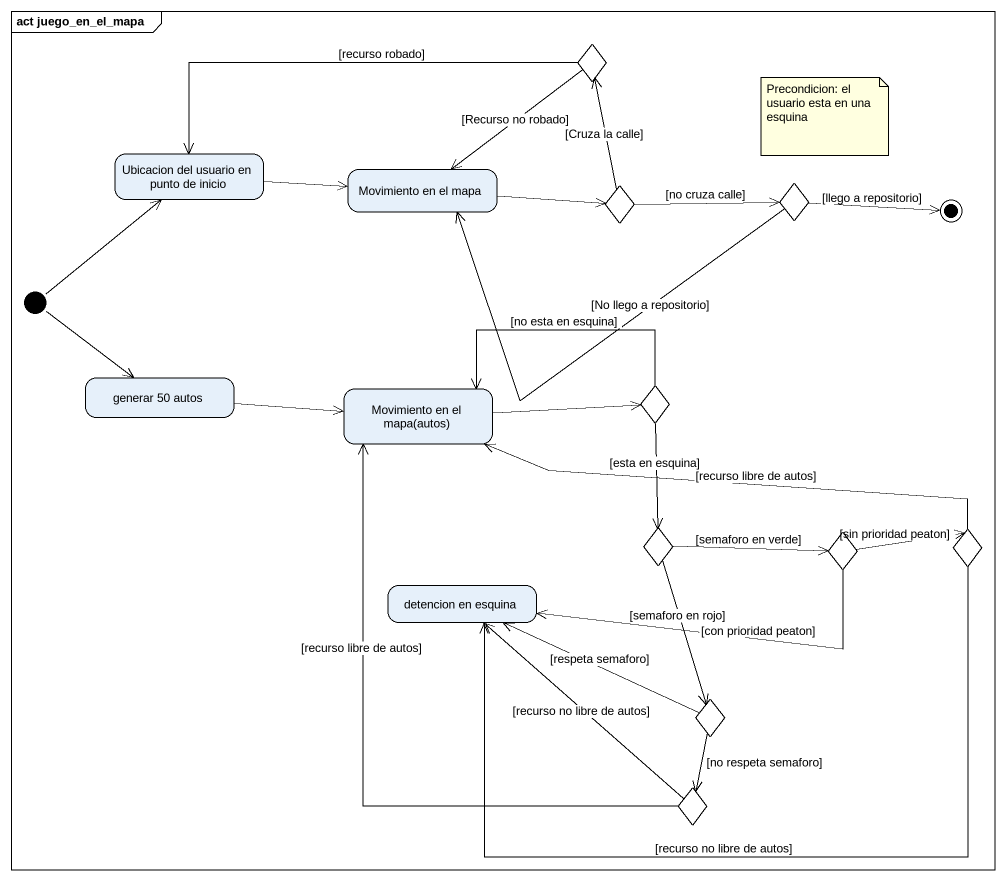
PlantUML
@startuml
mainframe act juego_en_el_mapa
hide empty description
state choice1 <<choice>>
state "Ubicacion del usuario en punto de inicio" as Ubicacion_del_usuario_en
state "Movimiento en el mapa" as Movimiento_en_el_mapa
state choice2 <<choice>>
state choice3 <<choice>>
state "generar 50 autos" as generar_50_autos
state "Movimiento en el mapa(autos)" as Movimiento_en_el_mapa_autos
state choice4 <<choice>>
state choice5 <<choice>>
state choice6 <<choice>>
state choice7 <<choice>>
state "detencion en esquina" as detencion_en_esquina
state choice8 <<choice>>
state choice9 <<choice>>
[*] -up-> Ubicacion_del_usuario_en
[*] --> generar_50_autos
choice1 -left-> Ubicacion_del_usuario_en : [recurso robado]
choice1 --> Movimiento_en_el_mapa : [Recurso no robado]
Ubicacion_del_usuario_en -right-> Movimiento_en_el_mapa
Movimiento_en_el_mapa -right-> choice2
choice2 -up-> choice1 : [Cruza la calle]
choice2 -right-> choice3 : [no cruza calle]
choice3 -left-> Movimiento_en_el_mapa : [No llego a repositorio]
generar_50_autos -right-> Movimiento_en_el_mapa_autos
Movimiento_en_el_mapa_autos -right-> choice4
choice4 -left-> Movimiento_en_el_mapa_autos : [no esta en esquina]
choice4 --> choice5 : [esta en esquina]
choice5 -right-> choice6 : [semaforo en verde]
choice5 --> choice8 : [semaforo en rojo]
choice6 -right-> choice7 : [sin prioridad peaton]
choice6 -left-> detencion_en_esquina : [con prioridad peaton]
choice7 -left-> Movimiento_en_el_mapa_autos : [recurso libre de autos]
choice7 -left-> detencion_en_esquina : [recurso no libre de autos]
choice8 -left-> detencion_en_esquina : [respeta semaforo]
choice8 --> choice9 : [no respeta semaforo]
choice9 -up-> Movimiento_en_el_mapa_autos : [recurso libre de autos]
choice9 -up-> detencion_en_esquina : [recurso no libre de autos]
choice3 -right-> [*] : [llego a repositorio]
note as N1
  Precondicion: el usuario esta en una esquina
end note
@enduml
